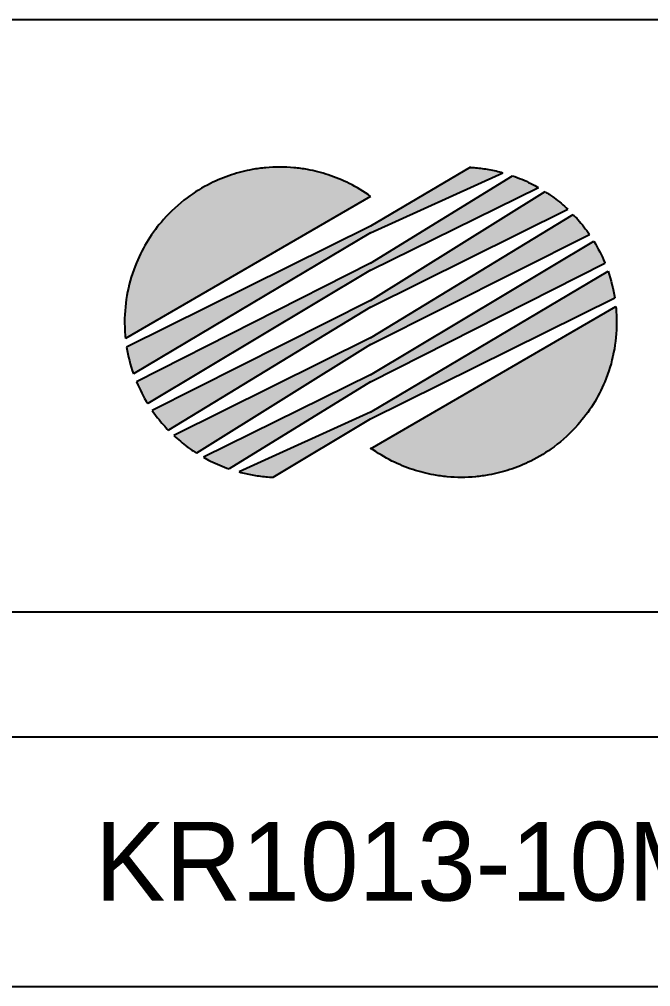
# Model space of a CAD drawing. Header units: millimetres. Extents: x 0 to 600, y 0 to 297.
# Drawn here: x 532.26 to 545.88, y 112.72 to 133.61 of the extents above; entities that cross this region are included whole.
import ezdxf

# ---------------------------------------------------------------- set-up
doc = ezdxf.new("R2010")
doc.units = ezdxf.units.MM
doc.layers.add('0_Title Block', color=7, linetype='Continuous')
doc.styles.get("Standard").update_dxf_attribs({"font": 'pnid.shx', "bigfont": 'kosdichs.shx'})

# ---------------------------------------------------------------- blocks, each defined once
blk = doc.blocks.new('SIEMENS AG TEMPLATE(600X297)')
h = blk.add_hatch(color=0)
h.dxf.hatch_style = 1
edge = h.paths.add_edge_path()
edge.add_ellipse((541.796, 127.069), major_axis=(0, 3.35), ratio=1, start_angle=-215.5774, end_angle=-84.1746)
edge.add_line((545.129, 127.409), (539.847, 124.345))
edge = h.paths.add_edge_path()
edge.add_ellipse((537.878, 127.069), major_axis=(0, 3.35), ratio=1, start_angle=324.2055, end_angle=456.0425)
edge.add_line((534.546, 126.717), (539.837, 129.787))
h = blk.add_hatch(color=0)
h.dxf.hatch_style = 1
edge = h.paths.add_edge_path()
edge.add_line((539.837, 129.144), (534.571, 126.53))
edge.add_ellipse((537.878, 127.069), major_axis=(0, 3.35), ratio=1, start_angle=459.2596, end_angle=469.3946)
edge.add_line((534.718, 125.957), (539.837, 128.998))
edge.add_line((539.837, 128.998), (542.693, 130.297))
edge.add_ellipse((541.796, 127.069), major_axis=(0, 3.35), ratio=1, start_angle=-15.5305, end_angle=-3.3744)
edge.add_line((541.993, 130.414), (539.837, 129.144))
edge = h.paths.add_edge_path()
edge.add_ellipse((541.796, 127.069), major_axis=(0, 3.35), ratio=1, start_angle=-29.7746, end_angle=-19.2563)
edge.add_line((542.901, 130.232), (539.837, 128.341))
edge.add_line((539.837, 128.341), (534.786, 125.781))
edge.add_ellipse((537.878, 127.069), major_axis=(0, 3.35), ratio=1, start_angle=472.6285, end_angle=481.656)
edge.add_line((535.026, 125.311), (539.837, 128.195))
edge.add_line((539.837, 128.195), (543.46, 129.977))
edge = h.paths.add_edge_path()
edge.add_ellipse((541.796, 127.069), major_axis=(0, 3.35), ratio=1, start_angle=-43.3072, end_angle=-32.6629)
edge.add_line((543.604, 129.89), (539.837, 127.538))
edge.add_line((539.837, 127.538), (535.123, 125.164))
edge.add_ellipse((537.878, 127.069), major_axis=(0, 3.35), ratio=1, start_angle=484.6743, end_angle=494.1778)
edge.add_line((535.475, 124.735), (539.837, 127.391))
edge.add_line((539.837, 127.391), (544.094, 129.507))
edge = h.paths.add_edge_path()
edge.add_ellipse((541.796, 127.069), major_axis=(0, 3.35), ratio=1, start_angle=-55.5318, end_angle=-46.0231)
edge.add_line((544.207, 129.396), (539.837, 126.734))
edge.add_line((539.837, 126.734), (535.589, 124.623))
edge.add_ellipse((537.878, 127.069), major_axis=(0, 3.35), ratio=1, start_angle=496.911, end_angle=507.5529)
edge.add_line((536.08, 124.242), (539.837, 126.588))
edge.add_line((539.837, 126.588), (544.558, 128.965))
edge = h.paths.add_edge_path()
edge.add_ellipse((541.796, 127.069), major_axis=(0, 3.35), ratio=1, start_angle=-67.5761, end_angle=-58.5406)
edge.add_line((544.654, 128.818), (539.837, 125.931))
edge.add_line((539.837, 125.931), (536.227, 124.155))
edge.add_ellipse((537.878, 127.069), major_axis=(0, 3.35), ratio=1, start_angle=510.4727, end_angle=520.9964)
edge.add_line((536.787, 123.902), (539.837, 125.785))
edge.add_line((539.837, 125.785), (544.893, 128.347))
edge = h.paths.add_edge_path()
edge.add_ellipse((541.796, 127.069), major_axis=(0, 3.35), ratio=1, start_angle=-80.955, end_angle=-70.8064)
edge.add_line((544.96, 128.171), (539.837, 125.127))
edge.add_line((539.837, 125.127), (536.999, 123.837))
edge.add_ellipse((537.878, 127.069), major_axis=(0, 3.35), ratio=1, start_angle=524.7927, end_angle=537.5672)
edge.add_line((537.735, 123.723), (539.837, 124.981))
edge.add_line((539.837, 124.981), (545.105, 127.596))
at = {"color": 0}
for p, q in [((509.341, 133.608), (594.451, 133.608)), ((541.993, 130.414), (539.837, 129.144)), ((539.837, 128.998), (542.693, 130.297)), ((539.837, 128.341), (542.901, 130.232)), ((539.837, 128.195), (543.46, 129.977)), ((539.837, 129.787), (534.546, 126.717)), ((539.837, 127.538), (543.604, 129.89)), ((539.837, 127.391), (544.094, 129.507)), ((539.837, 126.734), (544.207, 129.396)), ((539.837, 129.144), (534.571, 126.53)), ((539.837, 128.998), (534.718, 125.957)), ((539.837, 126.588), (544.558, 128.965)), ((539.837, 125.931), (544.654, 128.818)), ((539.837, 128.341), (534.786, 125.781)), ((539.837, 125.785), (544.893, 128.347)), ((539.837, 128.195), (535.026, 125.311)), ((539.837, 125.127), (544.96, 128.171)), ((539.837, 127.538), (535.123, 125.164)), ((539.837, 124.981), (545.105, 127.596)), ((539.837, 124.339), (545.129, 127.409)), ((539.837, 127.391), (535.475, 124.735)), ((539.837, 126.734), (535.589, 124.623)), ((539.837, 126.588), (536.08, 124.242)), ((534.571, 126.53), (534.571, 126.53)), ((534.786, 125.781), (534.786, 125.781)), ((539.837, 125.931), (536.227, 124.155)), ((539.837, 125.785), (536.787, 123.902)), ((539.837, 125.127), (536.999, 123.837)), ((537.735, 123.723), (539.837, 124.981)), ((509.341, 120.815), (594.451, 120.815)), ((509.341, 118.115), (594.451, 118.115)), ((509.341, 112.724), (594.451, 112.724))]:
    blk.add_line(p, q, dxfattribs=at)
at = {"color": 0, "extrusion": (0, 0, -1)}
blk.add_line((544.96, 128.171), (544.96, 128.171), dxfattribs=at)
at = {"color": 0}
for start, end in [(100.2258, 108.1871), (95.2256, 100.2258), (90.0003, 95.2256), (84.7743, 90.0003), (79.7741, 84.7743), (71.8129, 79.7741), (108.1871, 116.5649), (63.4351, 71.8129), (116.5649, 126.6398), (54.2055, 63.4351), (126.6398, 138.5888), (138.5888, 157.4534), (157.4534, 180.0005), (180.0005, 186.0425), (189.2596, 199.3946), (202.6285, 211.656), (214.6743, 221.4107), (221.4107, 224.1778), (226.911, 233.3603), (233.3603, 237.5529), (240.4727, 243.4352), (243.4352, 250.9964), (254.7927, 259.7743), (259.7743, 264.7745), (264.7745, 267.5672)]:
    blk.add_arc((537.878, 127.069), 3.35, start, end, dxfattribs=at)
at = {"color": 0, "extrusion": (0, 0, -1)}
for start, end in [(93.3744, 95.2257), (95.2257, 100.2256), (100.2256, 105.5305), (109.2563, 116.5651), (116.5651, 119.7746), (122.6629, 126.6398), (126.6398, 133.3072), (136.0231, 138.589), (138.589, 145.5318), (148.5406, 157.4532), (157.4532, 157.5761), (160.8064, 170.955), (174.1746, 180.0002), (180.0002, 202.5467), (202.5467, 221.4107), (221.4107, 233.3603), (296.565, 305.7945), (233.3603, 243.4352), (288.1872, 296.565), (243.4352, 251.813), (280.2254, 288.1872), (251.813, 259.7743), (275.2258, 280.2254), (269.9998, 275.2258), (264.7745, 269.9998), (259.7743, 264.7745)]:
    blk.add_arc((-541.796, 127.069), 3.35, start, end, dxfattribs=at)
at = {"color": 0, "insert": (551.896, 115.419), "char_height": 1.7, "attachment_point": 5}
blk.add_mtext('KR1013-10MBM-&MFB030-306701', dxfattribs=at)

msp = doc.modelspace()

# ---------------------------------------------------------------- block references
at = {"layer": '0_Title Block'}
msp.add_blockref('SIEMENS AG TEMPLATE(600X297)', (0, 0), dxfattribs=at)

doc.saveas('drawing.dxf')
